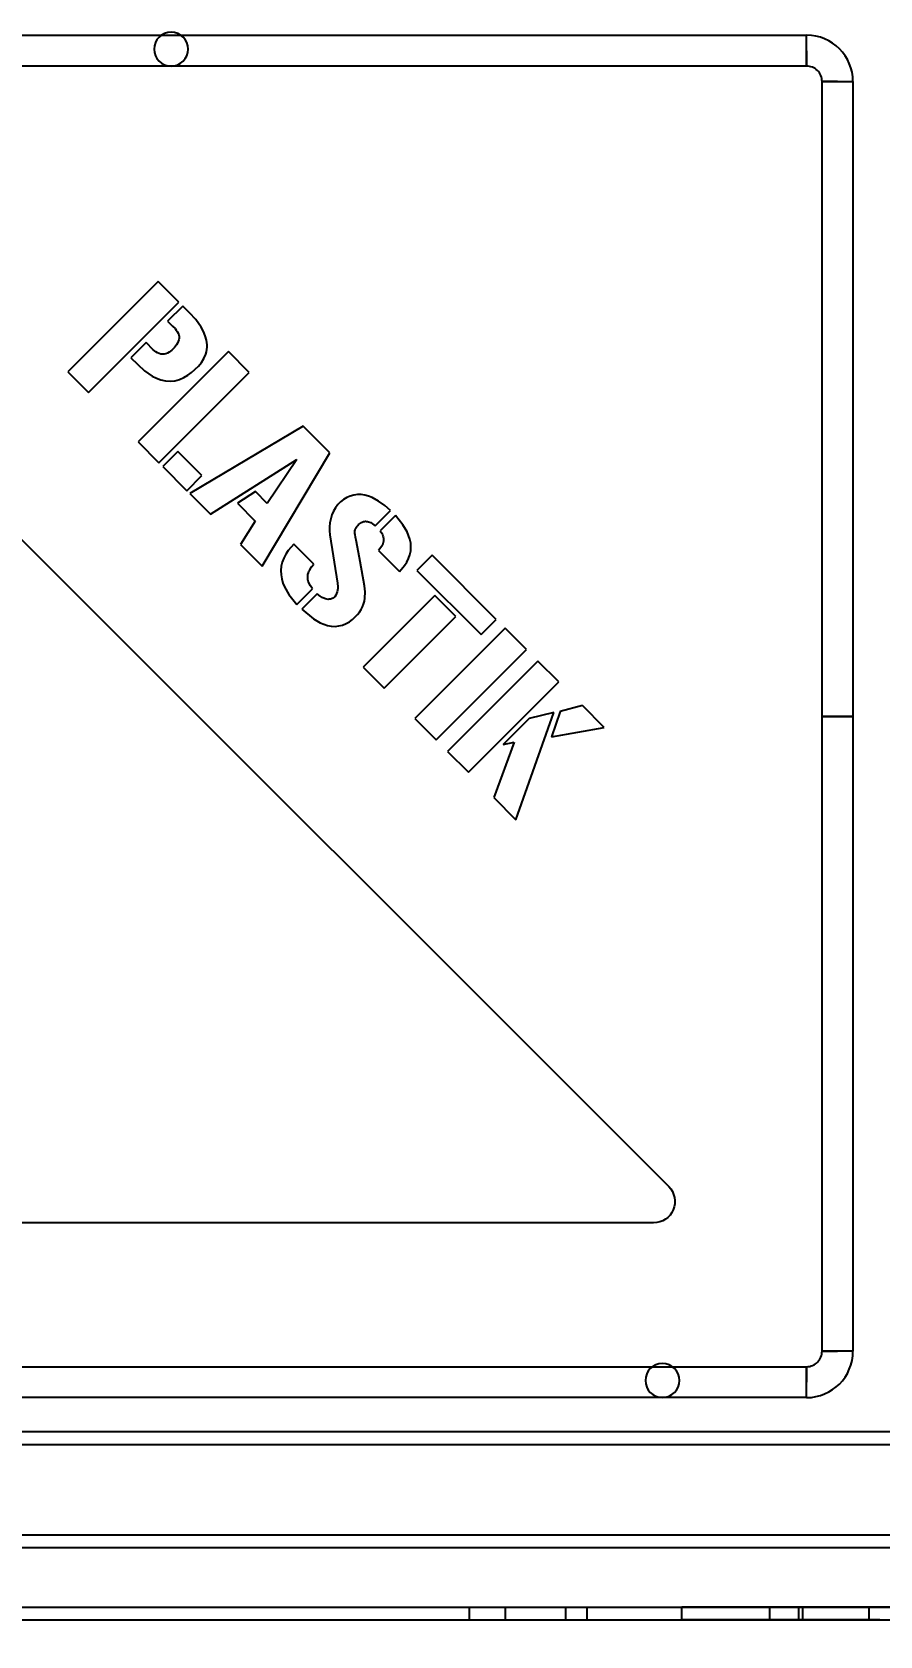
# Model space of a CAD drawing. Header units: millimetres. Extents: x 10366 to 13995, y 24552 to 29685.
# Drawn here: x 12702.8 to 12901.8, y 26688.7 to 27065.4 of the extents above; entities that cross this region are included whole.
import ezdxf

# ---------------------------------------------------------------- set-up
doc = ezdxf.new("R2010")
doc.units = ezdxf.units.MM
doc.header["$LTSCALE"] = 3
doc.layers.add('DomyÅ›lny', color=7, linetype='Continuous')
doc.styles.get("Standard").update_dxf_attribs({"font": 'arial.ttf'})
doc.dimstyles.new('MATEUSZ', dxfattribs={"dimtxt": 35, "dimasz": 16, "dimexe": 0.18, "dimexo": 0.0625, "dimgap": 0.09, "dimtad": 0, "dimdec": 0, "dimdsep": 46, "dimtxsty": 'Standard', "dimblk": 'DOT', "dimcen": 0.09, "dimse1": 1, "dimse2": 1, "dimadec": 0, "dimazin": 0, "dimtfac": 1, "dimtdec": 0, "dimtofl": 0, "dimtmove": 0, "dimatfit": 3, "dimfxl": 1, "dimtolj": 1, "dimtzin": 0, "dimlwd": 9, "dimlwe": 9, "dimarcsym": 0})

# ---------------------------------------------------------------- blocks, each defined once
blk = doc.blocks.new('_Dot')
at = {"color": 0, "linetype": 'ByBlock', "lineweight": -2}
blk.add_line((-0.5, 0), (-1, 0), dxfattribs=at)
at = {"color": 0, "linetype": 'ByBlock', "const_width": 0.5}
blk.add_lwpolyline([(-0.25, 0, 1), (0.25, 0, 1)], format="xyb", close=True, dxfattribs=at)
blk = doc.blocks.new('*D17')
at = {"color": 0, "lineweight": 9, "transparency": 16777216}
for p, q in [((12534.53, 26520.14), (12866.99, 26520.14)), ((13276.53, 26520.14), (12944.07, 26520.14))]:
    blk.add_line(p, q, dxfattribs=at)
at = {"layer": 'Defpoints', "color": 0, "transparency": 16777216}
for p in [(12518.53, 26720.42), (13292.53, 26720.42), (13292.53, 26520.14)]:
    blk.add_point(p, dxfattribs=at)
at = {"color": 0, "lineweight": 9, "transparency": 16777216, "xscale": 16, "yscale": 16, "zscale": 16, "rotation": 180}
blk.add_blockref('_Dot', (12518.53, 26520.14), dxfattribs=at)
at = {"color": 0, "lineweight": 9, "transparency": 16777216, "xscale": 16, "yscale": 16, "zscale": 16}
blk.add_blockref('_Dot', (13292.53, 26520.14), dxfattribs=at)
at = {"color": 0, "transparency": 16777216, "insert": (12905.53, 26520.14), "char_height": 35, "attachment_point": 5}
blk.add_mtext('\\A1;774', dxfattribs=at)

msp = doc.modelspace()

# ---------------------------------------------------------------- linework, layer by layer
at = {"layer": 'DomyÅ›lny'}
for p, q in [((12586.33, 27064.65), (12884.58, 27064.65)), ((12884.58, 27057.39), (12586.33, 27057.39)), ((12888.2, 26904.65), (12888.2, 27053.77)), ((12895.45, 27053.77), (12895.45, 26904.65)), ((12620.32, 27026.09), (12852.2, 26794.21)), ((12732.36, 27006.8), (12711.14, 26985.59)), ((12737.21, 27001.95), (12732.36, 27006.8)), ((12716, 26980.73), (12737.21, 27001.95)), ((12738.12, 27001.04), (12734.57, 26997.49)), ((12729.52, 26992.44), (12725.97, 26988.89)), ((12748.83, 26990.33), (12727.62, 26969.12)), ((12731.18, 26990.78), (12729.52, 26992.44)), ((12753.7, 26985.46), (12748.83, 26990.33)), ((12711.14, 26985.59), (12716, 26980.73)), ((12732.49, 26964.24), (12753.7, 26985.46)), ((12766.36, 26972.8), (12739.76, 26956.97)), ((12772.64, 26966.52), (12766.36, 26972.8)), ((12727.62, 26969.12), (12732.49, 26964.24)), ((12736.98, 26966.86), (12733.43, 26963.31)), ((12742.63, 26961.21), (12736.98, 26966.86)), ((12744.61, 26952.13), (12764.92, 26965.02)), ((12756.8, 26939.94), (12772.64, 26966.52)), ((12764.92, 26965.02), (12757.97, 26954.69)), ((12733.43, 26963.31), (12739.08, 26957.66)), ((12739.08, 26957.66), (12742.63, 26961.21)), ((12739.76, 26956.97), (12744.61, 26952.13)), ((12755.17, 26957.5), (12750.96, 26954.72)), ((12757.97, 26954.69), (12755.17, 26957.5)), ((12750.96, 26954.72), (12755.15, 26950.53)), ((12783.29, 26949.44), (12786.86, 26953.01)), ((12755.15, 26950.53), (12751.71, 26945.03)), ((12788.06, 26951.8), (12784.48, 26948.22)), ((12751.71, 26945.03), (12756.8, 26939.94)), ((12768.89, 26940.41), (12764.19, 26945.1)), ((12784.04, 26943.59), (12788.98, 26938.67)), ((12796.66, 26942.5), (12793.11, 26938.95)), ((12811.74, 26927.42), (12796.66, 26942.5)), ((12793.11, 26938.95), (12808.19, 26923.87)), ((12764.89, 26930.96), (12768.56, 26934.63)), ((12769.71, 26933.45), (12766.05, 26929.8)), ((12797.3, 26933.03), (12780.5, 26916.23)), ((12802.22, 26928.11), (12797.3, 26933.03)), ((12785.42, 26911.31), (12802.22, 26928.11)), ((12808.19, 26923.87), (12811.74, 26927.42)), ((12813.81, 26925.35), (12792.59, 26904.14)), ((12818.81, 26920.35), (12813.81, 26925.35)), ((12797.59, 26899.14), (12818.81, 26920.35)), ((12780.5, 26916.23), (12785.42, 26911.31)), ((12821.51, 26917.65), (12800.29, 26896.44)), ((12826.42, 26912.74), (12821.51, 26917.65)), ((12805.21, 26891.52), (12826.42, 26912.74)), ((12831.97, 26907.19), (12826.76, 26905.83)), ((12837.09, 26902.07), (12831.97, 26907.19)), ((12792.59, 26904.14), (12797.59, 26899.14)), ((12819.44, 26904.17), (12813.35, 26898.08)), ((12816.34, 26880.39), (12825.26, 26905.59)), ((12825.26, 26905.59), (12819.44, 26904.17)), ((12826.76, 26905.83), (12824.69, 26899.83)), ((12888.2, 26755.52), (12888.2, 26904.65)), ((12895.45, 26904.65), (12895.45, 26755.52)), ((12824.69, 26899.83), (12837.09, 26902.07)), ((12800.29, 26896.44), (12805.21, 26891.52)), ((12815.89, 26898.6), (12811.14, 26885.6)), ((12813.35, 26898.08), (12815.89, 26898.6)), ((12811.14, 26885.6), (12816.34, 26880.39)), ((12848.66, 26785.68), (12631.78, 26785.68)), ((12586.33, 26751.9), (12884.58, 26751.9)), ((12884.58, 26744.65), (12586.33, 26744.65)), ((13249.16, 26736.59), (12565.34, 26736.59)), ((13252.25, 26733.5), (12562.25, 26733.5)), ((12538.53, 26712.42), (13272.53, 26712.42)), ((12538.53, 26709.42), (13272.53, 26709.42)), ((12521.53, 26695.42), (13289.53, 26695.42)), ((12521.53, 26692.42), (13289.53, 26692.42)), ((12805.42, 26692.42), (12805.42, 26695.42)), ((12813.89, 26692.42), (12813.89, 26695.42)), ((12827.98, 26695.42), (12827.98, 26692.42)), ((12833.08, 26692.42), (12833.08, 26695.42)), ((12855.3, 26692.42), (12855.3, 26695.42)), ((12875.86, 26695.42), (12875.86, 26692.42)), ((12882.75, 26692.42), (12882.75, 26695.42)), ((12883.6, 26695.42), (12883.6, 26692.42)), ((12899.28, 26692.42), (12899.28, 26695.42))]:
    msp.add_line(p, q, dxfattribs=at)
for points in [[(12884.58, 27061.02, 0), (12884.58, 27064.65, 0)], [(12888.2, 27053.77, 0), (12888.18, 27054.13, 0), (12888.13, 27054.49, 0), (12888.04, 27054.84, 0), (12887.91, 27055.19, 0), (12887.76, 27055.51, 0), (12887.57, 27055.82, 0), (12887.35, 27056.1, 0), (12887.11, 27056.36, 0), (12886.84, 27056.6, 0), (12886.56, 27056.81, 0), (12886.25, 27056.98, 0), (12885.94, 27057.13, 0), (12885.61, 27057.24, 0), (12885.27, 27057.33, 0), (12884.93, 27057.38, 0), (12884.58, 27057.39, 0)], [(12891.83, 27053.77, 0), (12895.45, 27053.77, 0)], [(12725.97, 26988.89, 0), (12729.16, 26985.84, 0), (12730.98, 26984.59, 0), (12731.96, 26984.09, 0), (12733, 26983.71, 0), (12734.08, 26983.47, 0), (12735.18, 26983.4, 0), (12736.28, 26983.51, 0), (12737.35, 26983.79, 0), (12738.36, 26984.22, 0), (12739.32, 26984.77, 0), (12740.21, 26985.42, 0), (12741.82, 26986.92, 0), (12742.52, 26987.78, 0), (12743.1, 26988.72, 0), (12743.53, 26989.74, 0), (12743.68, 26990.27, 0), (12743.79, 26990.81, 0), (12743.84, 26991.36, 0), (12743.84, 26991.92, 0), (12743.71, 26993.01, 0), (12743.41, 26994.07, 0), (12742.98, 26995.09, 0), (12742.45, 26996.05, 0), (12741.16, 26997.85, 0), (12739.68, 26999.48, 0), (12738.12, 27001.04, 0)], [(12734.57, 26997.49, 0), (12735.74, 26996.31, 0), (12736.33, 26995.73, 0), (12736.6, 26995.41, 0), (12736.84, 26995.07, 0), (12737.04, 26994.7, 0), (12737.18, 26994.31, 0), (12737.26, 26993.9, 0), (12737.26, 26993.49, 0), (12737.2, 26993.08, 0), (12737.08, 26992.68, 0), (12736.9, 26992.3, 0), (12736.69, 26991.94, 0), (12736.18, 26991.29, 0), (12735.6, 26990.69, 0), (12734.94, 26990.19, 0), (12734.57, 26989.98, 0), (12734.19, 26989.83, 0), (12733.78, 26989.73, 0), (12733.37, 26989.71, 0), (12733.16, 26989.72, 0), (12732.95, 26989.75, 0), (12732.55, 26989.86, 0), (12732.17, 26990.04, 0), (12731.82, 26990.25, 0), (12731.49, 26990.5, 0), (12731.18, 26990.78, 0)], [(12786.86, 26953.01, 0), (12785.53, 26954.17, 0), (12784.11, 26955.2, 0), (12782.57, 26956.05, 0), (12781.74, 26956.38, 0), (12780.89, 26956.62, 0), (12780.02, 26956.75, 0), (12779.14, 26956.76, 0), (12778.27, 26956.65, 0), (12777.42, 26956.41, 0), (12776.62, 26956.05, 0), (12775.86, 26955.59, 0), (12775.16, 26955.06, 0), (12774.52, 26954.46, 0)], [(12774.52, 26954.46, 0), (12773.99, 26953.67, 0), (12773.53, 26952.84, 0), (12773.15, 26951.97, 0), (12772.87, 26951.07, 0), (12772.67, 26950.15, 0), (12772.57, 26949.21, 0), (12772.55, 26948.26, 0), (12772.63, 26947.32, 0)], [(12778.64, 26928.04, 0), (12779.14, 26928.56, 0), (12779.6, 26929.12, 0), (12779.99, 26929.73, 0), (12780.32, 26930.37, 0), (12780.59, 26931.04, 0), (12780.78, 26931.74, 0), (12780.9, 26932.45, 0), (12780.96, 26933.9, 0), (12780.81, 26935.33, 0), (12779.81, 26941.02, 0), (12778.92, 26945.62, 0), (12778.69, 26946.77, 0), (12778.57, 26947.35, 0), (12778.52, 26947.64, 0), (12778.51, 26947.93, 0), (12778.54, 26948.22, 0), (12778.6, 26948.51, 0), (12778.7, 26948.79, 0), (12778.84, 26949.04, 0), (12779.01, 26949.28, 0), (12779.21, 26949.5, 0), (12779.42, 26949.7, 0), (12779.65, 26949.88, 0)], [(12779.65, 26949.88, 0), (12779.85, 26950.05, 0), (12780.06, 26950.19, 0), (12780.28, 26950.31, 0), (12780.52, 26950.4, 0), (12780.77, 26950.46, 0), (12781.02, 26950.48, 0), (12781.28, 26950.46, 0), (12781.53, 26950.42, 0), (12781.77, 26950.35, 0), (12782.24, 26950.16, 0), (12782.68, 26949.9, 0), (12783.29, 26949.44, 0)], [(12788.98, 26938.67, 0), (12790.2, 26940.09, 0), (12790.71, 26940.88, 0), (12791.13, 26941.71, 0), (12791.44, 26942.59, 0), (12791.63, 26943.51, 0), (12791.7, 26944.44, 0), (12791.63, 26945.37, 0), (12791.44, 26946.29, 0), (12791.15, 26947.17, 0), (12790.77, 26948.03, 0), (12789.82, 26949.63, 0), (12788.06, 26951.8, 0)], [(12764.19, 26945.1, 0), (12762.87, 26943.58, 0), (12762.31, 26942.74, 0), (12761.84, 26941.85, 0), (12761.48, 26940.91, 0), (12761.25, 26939.94, 0), (12761.15, 26938.94, 0), (12761.19, 26937.93, 0), (12761.36, 26936.94, 0), (12761.64, 26935.98, 0), (12762.02, 26935.05, 0), (12763.02, 26933.31, 0), (12764.89, 26930.96, 0)], [(12772.63, 26947.32, 0), (12774.45, 26935.93, 0)], [(12784.48, 26948.22, 0), (12784.84, 26947.69, 0), (12784.99, 26947.4, 0), (12785.11, 26947.1, 0), (12785.2, 26946.79, 0), (12785.26, 26946.47, 0), (12785.28, 26946.15, 0), (12785.26, 26945.82, 0), (12785.2, 26945.5, 0), (12785.11, 26945.19, 0), (12784.98, 26944.89, 0), (12784.66, 26944.33, 0), (12784.04, 26943.59, 0)], [(12768.56, 26934.63, 0), (12768.09, 26935.28, 0), (12767.72, 26936, 0), (12767.59, 26936.38, 0), (12767.5, 26936.78, 0), (12767.45, 26937.18, 0), (12767.46, 26937.58, 0), (12767.51, 26937.98, 0), (12767.61, 26938.37, 0), (12767.75, 26938.75, 0), (12767.93, 26939.11, 0), (12768.37, 26939.79, 0), (12768.89, 26940.41, 0)], [(12773.8, 26932.76, 0), (12773.58, 26932.57, 0), (12773.34, 26932.41, 0), (12773.08, 26932.28, 0), (12772.81, 26932.19, 0), (12772.52, 26932.15, 0), (12772.23, 26932.14, 0), (12771.95, 26932.18, 0), (12771.66, 26932.25, 0), (12771.39, 26932.35, 0), (12770.87, 26932.6, 0), (12770.39, 26932.91, 0), (12769.71, 26933.45, 0)], [(12774.45, 26935.93, 0), (12774.53, 26935.1, 0), (12774.52, 26934.69, 0), (12774.47, 26934.27, 0), (12774.37, 26933.87, 0), (12774.22, 26933.48, 0), (12774.03, 26933.11, 0), (12773.8, 26932.76, 0)], [(12766.05, 26929.8, 0), (12768.85, 26927.54, 0), (12770.41, 26926.65, 0), (12771.24, 26926.29, 0), (12772.1, 26926.02, 0), (12772.98, 26925.85, 0), (12773.88, 26925.8, 0), (12774.78, 26925.89, 0), (12775.65, 26926.1, 0), (12776.48, 26926.44, 0), (12777.26, 26926.89, 0), (12777.98, 26927.43, 0), (12778.64, 26928.04, 0)], [(12852.2, 26794.21, 0), (12852.68, 26793.65, 0), (12853.07, 26793.03, 0), (12853.37, 26792.36, 0), (12853.56, 26791.65, 0), (12853.65, 26790.92, 0), (12853.63, 26790.18, 0), (12853.51, 26789.46, 0), (12853.28, 26788.76, 0), (12852.95, 26788.1, 0), (12852.52, 26787.5, 0), (12852.01, 26786.97, 0), (12851.44, 26786.52, 0), (12850.8, 26786.15, 0), (12850.11, 26785.89, 0), (12849.39, 26785.73, 0), (12848.66, 26785.68, 0)], [(12884.58, 26751.9, 0), (12884.94, 26751.92, 0), (12885.3, 26751.97, 0), (12885.65, 26752.06, 0), (12885.99, 26752.19, 0), (12886.32, 26752.35, 0), (12886.63, 26752.53, 0), (12886.91, 26752.75, 0), (12887.17, 26752.99, 0), (12887.41, 26753.26, 0), (12887.61, 26753.54, 0), (12887.79, 26753.85, 0), (12887.94, 26754.16, 0), (12888.05, 26754.49, 0), (12888.14, 26754.83, 0), (12888.19, 26755.17, 0), (12888.2, 26755.52, 0)], [(12895.45, 26755.52, 0), (12895.45, 26755.52, 0), (12895.45, 26755.52, 0), (12895.45, 26755.52, 0), (12895.45, 26755.52, 0), (12895.45, 26755.52, 0), (12895.45, 26755.52, 0), (12895.45, 26755.52, 0), (12895.45, 26755.52, 0), (12895.45, 26755.52, 0), (12895.45, 26755.52, 0), (12895.45, 26755.52, 0), (12895.45, 26755.52, 0), (12895.45, 26755.52, 0), (12895.43, 26755.52, 0), (12895.35, 26755.52, 0), (12895.01, 26755.52, 0), (12891.83, 26755.52, 0)], [(12884.58, 26744.65, 0), (12884.58, 26744.65, 0), (12884.58, 26744.65, 0), (12884.58, 26744.65, 0), (12884.58, 26744.65, 0), (12884.58, 26744.65, 0), (12884.58, 26744.65, 0), (12884.58, 26744.65, 0), (12884.58, 26744.65, 0), (12884.58, 26744.65, 0), (12884.58, 26744.65, 0), (12884.58, 26744.65, 0), (12884.58, 26744.65, 0), (12884.58, 26744.65, 0), (12884.58, 26744.67, 0), (12884.58, 26744.75, 0), (12884.58, 26745.09, 0), (12884.58, 26748.27, 0)], [(12913.13, 26695.42, 0), (12890.17, 26695.42, 0), (12884.43, 26695.42, 0), (12883, 26695.42, 0), (12882.75, 26695.42, 0), (12882.75, 26695.42, 0), (12882.75, 26695.42, 0), (12882.75, 26695.42, 0), (12882.75, 26695.42, 0), (12882.75, 26695.42, 0), (12882.75, 26695.42, 0), (12882.75, 26695.42, 0), (12882.75, 26695.42, 0), (12882.75, 26695.42, 0), (12882.76, 26695.42, 0), (12882.89, 26695.42, 0), (12925.2, 26695.42, 0)], [(12903.65, 26695.42, 0), (12899.49, 26695.42, 0), (12899.28, 26695.42, 0), (12899.28, 26695.42, 0), (12899.28, 26695.42, 0), (12899.28, 26695.42, 0), (12899.28, 26695.42, 0), (12899.28, 26695.42, 0), (12899.28, 26695.42, 0), (12899.28, 26695.42, 0), (12899.28, 26695.42, 0), (12899.28, 26695.42, 0), (12899.28, 26695.42, 0), (12899.28, 26695.42, 0), (12899.29, 26695.42, 0), (12899.43, 26695.42, 0), (12909.21, 26695.42, 0)]]:
    msp.add_polyline3d(points, dxfattribs=at)
for points in [[(12884.58, 27061.02, 0), (12884.58, 27057.39, 0)], [(12891.83, 27053.77, 0), (12888.2, 27053.77, 0)], [(12891.83, 26904.65, 0), (12888.2, 26904.65, 0)], [(12891.83, 26904.65, 0), (12888.2, 26904.65, 0)], [(12891.83, 26904.65, 0), (12895.45, 26904.65, 0)], [(12891.83, 26904.65, 0), (12895.45, 26904.65, 0)], [(12891.83, 26755.52, 0), (12888.2, 26755.52, 0)], [(12884.58, 26748.27, 0), (12884.58, 26751.9, 0)], [(12901.66, 26695.42, 0), (12901.77, 26695.42, 0), (12901.79, 26695.42, 0), (12901.79, 26695.42, 0), (12901.79, 26695.42, 0), (12901.79, 26695.42, 0), (12901.79, 26695.42, 0), (12901.79, 26695.42, 0), (12901.79, 26695.42, 0), (12901.79, 26695.42, 0), (12901.79, 26695.42, 0), (12901.79, 26695.42, 0), (12901.79, 26695.42, 0), (12901.78, 26695.42, 0), (12901.77, 26695.42, 0), (12901.6, 26695.42, 0), (12866.95, 26695.42, 0), (12855.67, 26695.42, 0), (12855.31, 26695.42, 0), (12855.3, 26695.42, 0), (12855.3, 26695.42, 0), (12855.3, 26695.42, 0), (12855.3, 26695.42, 0), (12855.3, 26695.42, 0), (12855.31, 26695.42, 0), (12855.31, 26695.42, 0), (12855.32, 26695.42, 0), (12855.38, 26695.42, 0)], [(12901.66, 26692.42, 0), (12901.77, 26692.42, 0), (12901.79, 26692.42, 0), (12901.79, 26692.42, 0), (12901.79, 26692.42, 0), (12901.79, 26692.42, 0), (12901.79, 26692.42, 0), (12901.79, 26692.42, 0), (12901.79, 26692.42, 0), (12901.79, 26692.42, 0), (12901.79, 26692.42, 0), (12901.78, 26692.42, 0), (12901.74, 26692.42, 0), (12888.86, 26692.42, 0), (12867.23, 26692.42, 0), (12855.94, 26692.42, 0), (12855.37, 26692.42, 0), (12855.32, 26692.42, 0), (12855.31, 26692.42, 0), (12855.3, 26692.42, 0), (12855.3, 26692.42, 0), (12855.3, 26692.42, 0), (12855.3, 26692.42, 0), (12855.3, 26692.42, 0), (12855.3, 26692.42, 0), (12855.3, 26692.42, 0), (12855.31, 26692.42, 0), (12855.31, 26692.42, 0), (12855.31, 26692.42, 0), (12855.35, 26692.42, 0)]]:
    msp.add_polyline3d(points, close=True, dxfattribs=at)
for centre, radius, start, end in [((12735.39, 27061.39), 4, 0, 180), ((12884.58, 27053.77), 10.88, 360, 90), ((12735.39, 27061.39), 4, 180, 0), ((12850.72, 26748.65), 4, 0, 180), ((12884.58, 26755.52), 10.88, 270, 0), ((12850.72, 26748.65), 4, 180, 0)]:
    msp.add_arc(centre, radius, start, end, dxfattribs=at)

# ---------------------------------------------------------------- dimensions: what is measured, and where the dimension line sits
dim = msp.add_linear_dim(base=(13292.53, 26520.14), p1=(12518.53, 26720.42), p2=(13292.53, 26720.42), dimstyle='MATEUSZ')
dim.commit()
dim.dimension.update_dxf_attribs({"geometry": '*D17', "text_midpoint": (12905.53, 26520.14)})

doc.saveas('drawing.dxf')
